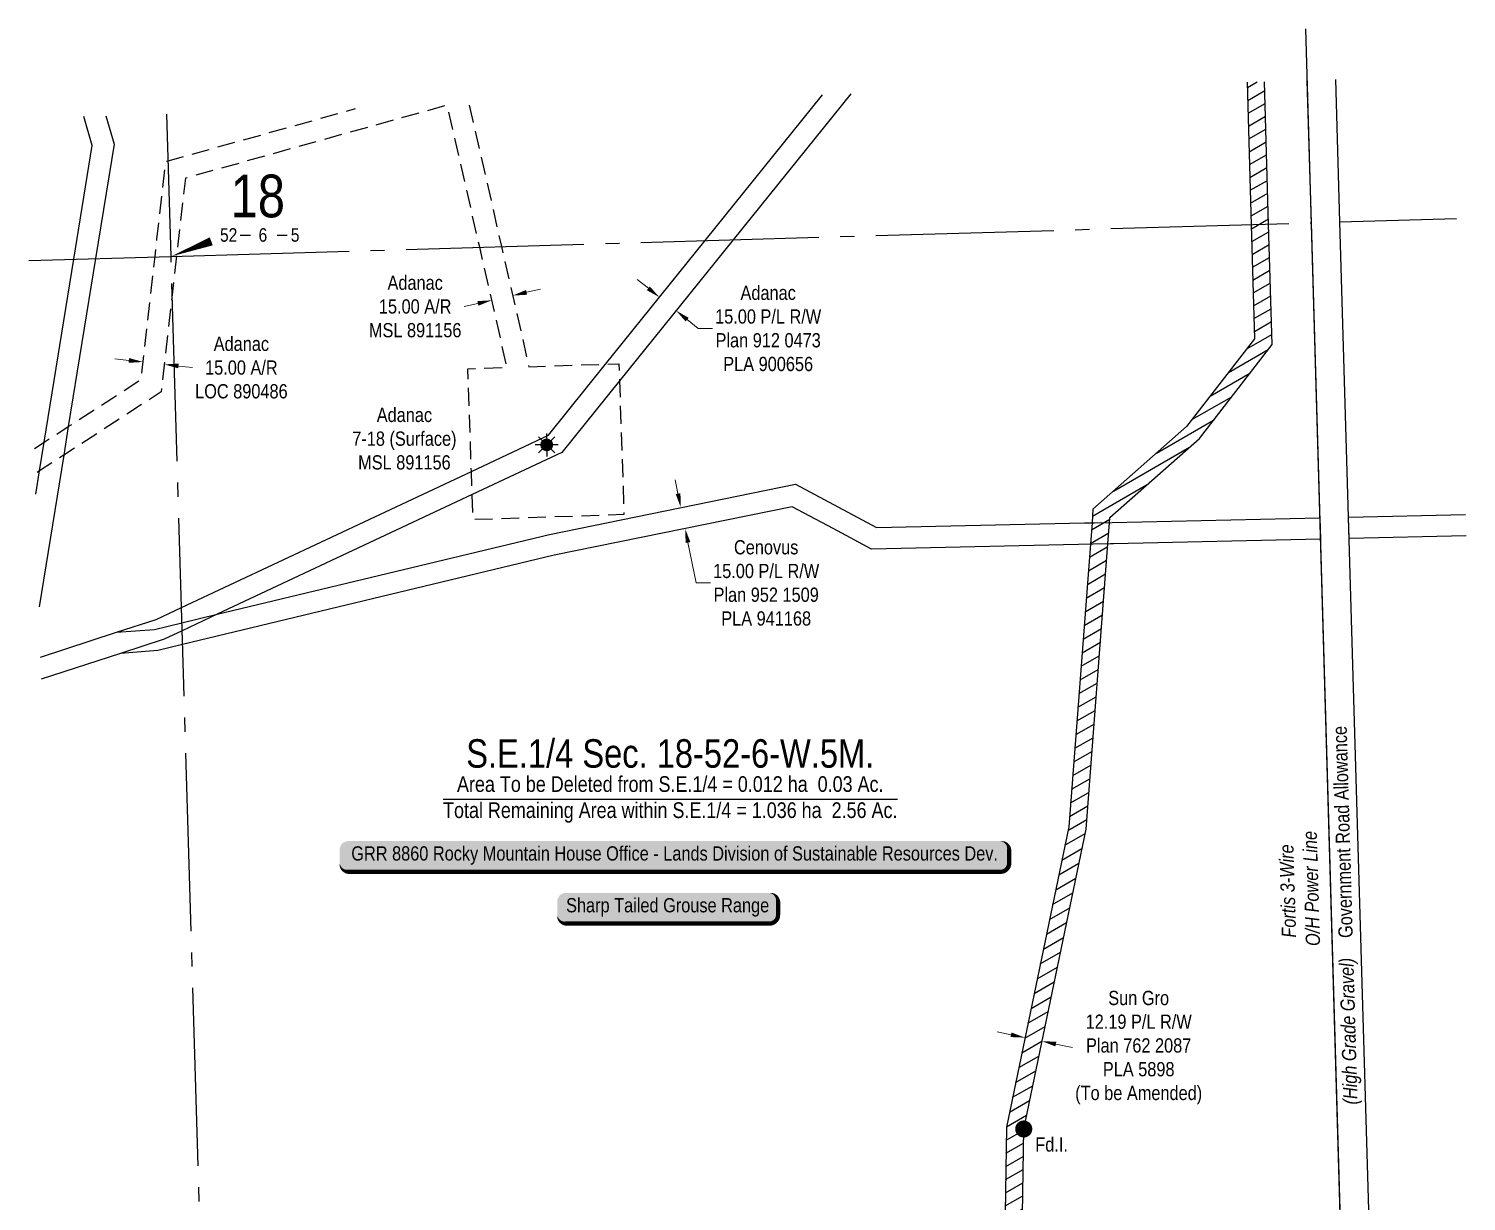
# Model space of a CAD drawing. Extents: x 634497 to 645094, y 5927121 to 5934638.
# Drawn here: x 640959 to 641968, y 5928276 to 5929100 of the extents above; entities that cross this region are included whole.
import ezdxf
from ezdxf.enums import TextEntityAlignment as Align

# ---------------------------------------------------------------- set-up
doc = ezdxf.new("R2010")
doc.units = 0
doc.header["$LTSCALE"] = 5
doc.header["$PDMODE"] = 34
doc.header["$PDSIZE"] = 0.03
doc.linetypes.add('foc-ACCESSROAD', pattern=[3.75, 2.5, -1.25])
doc.linetypes.add('foc-QUARTERLINE', pattern=[33, 25, -3, 2, -3])
doc.layers.get('Defpoints').update_dxf_attribs({"color": 9})
for name, color, linetype in [('10', 1, 'Continuous'), ('9', 3, 'Continuous'), ('AS-POWER', 104, 'foc-POWER'), ('AS-WILDLIFE-BLOCK', 131, 'Continuous'), ('C-RW', 13, 'Continuous'), ('C-SYMBOL', 7, 'Continuous'), ('F-AR', 190, 'foc-ACCESSROAD'), ('F-RW', 190, 'Continuous'), ('F-WS', 190, 'foc-ACCESSROAD'), ('F-WS-S', 190, 'Continuous'), ('L-AREAREQUIRED', 7, 'Continuous'), ('L-MON', 1, 'Continuous'), ('L-QSEC', 8, 'foc-QUARTERLINE'), ('L-ROAD-T', 7, 'Continuous'), ('L-SEC', 7, 'Continuous'), ('L-SECLBL', 7, 'Continuous'), ('P-PROPOSED-EXISTING-H', 59, 'Continuous')]:
    doc.layers.add(name, color=color, linetype=linetype)
for name, color, linetype, lineweight in [('C-RW-T', 13, 'Continuous', 9), ('F-AR-T', 190, 'Continuous', 9), ('F-RW-T', 190, 'Continuous', 9), ('T-TEXT', 48, 'Continuous', 18)]:
    doc.layers.add(name, color=color, linetype=linetype, lineweight=lineweight)
doc.styles.add('100L', font='ARIALN.TTF', dxfattribs={"height": 11})
doc.styles.add('175L', font='ARIALN.TTF', dxfattribs={"height": 20})
doc.styles.add('80', font='ARIALN.TTF', dxfattribs={"height": 10})
doc.styles.add('80CG', font='ARIALN.TTF', dxfattribs={"height": 10})
doc.styles.add('80L', font='ARIALN.TTF', dxfattribs={"height": 10})
doc.styles.add('80LS', font='ARIALNI.TTF', dxfattribs={"height": 10})
doc.styles.add('foc-LtypeFont', font='ARIALN.TTF', dxfattribs={"height": 7.35})
doc.styles.add('SIMPLEX', font='ARIALN.TTF')
doc.linetypes.add('foc-POWER', pattern='A,6,-1,["P",foc-LtypeFont,S=0.2,R=0,X=-0.625,Y=-0.75],-1.24,4', length=12.24)
doc.linetypes.add('foc-POWER-NOLINE', pattern='A,0,-4,["P",foc-LtypeFont,S=0.2,R=0,X=-0.625,Y=-0.75],-8.24', length=12.24)
doc.dimstyles.new('Compass 5 000', dxfattribs={"dimscale": 5, "dimtxt": 9, "dimasz": 2, "dimexe": 0.2, "dimexo": 0.0625, "dimgap": 0.5, "dimtad": 0, "dimtih": 1, "dimtoh": 1, "dimzin": 0, "dimdsep": 46, "dimtxsty": '80CG', "dimcen": 0.1, "dimse1": 1, "dimse2": 1, "dimclrd": 256, "dimclrt": 256, "dimaunit": 1, "dimadec": 4, "dimazin": 0, "dimtfac": 0.06, "dimtofl": 0, "dimtmove": 0, "dimatfit": 1, "dimfxl": 0.2, "dimtolj": 1, "dimtzin": 0, "dimlwd": -1, "dimarcsym": 0})

# ---------------------------------------------------------------- blocks, each defined once
blk = doc.blocks.new('fdia')
at = {"color": 255, "const_width": 1}
blk.add_lwpolyline([(-0.5, 0, 1), (0.5, 0, 1)], format="xyb", close=True, dxfattribs=at)
blk = doc.blocks.new('Fdiaa')
blk.add_blockref('fdia', (0, 0))
blk = doc.blocks.new('fdib')
at = {"color": 1, "const_width": 1.6}
blk.add_lwpolyline([(-0.4, 0, 1), (0.4, 0, 1)], format="xyb", close=True, dxfattribs=at)
at = {"color": 1}
blk.add_circle((0, 0), 0.8, dxfattribs=at)
blk = doc.blocks.new('Fdibb')
blk.add_blockref('fdib', (0, 0))
blk = doc.blocks.new('fdicc')
for name in ['Fdibb', 'Fdiaa']:
    blk.add_blockref(name, (0, 0))
blk = doc.blocks.new('FDI')
blk.add_blockref('fdicc', (0, 0))
blk = doc.blocks.new('L-SECLBL')
at = {"layer": '9', "color": 7}
for p, q in [((-5.1, -27.8), (-12.3, -27.8)), ((20.7, -27.8), (13.5, -27.8))]:
    blk.add_line(p, q, dxfattribs=at)
at = {"layer": '10', "color": 2, "style": 'SIMPLEX'}
blk.add_attdef('SEC', text='', height=30, dxfattribs=at).set_placement((0, 0), align=Align.MIDDLE)
at = {"layer": '10', "color": 5, "style": '80L'}
blk.add_attdef('TWP', text='', height=9.5, dxfattribs=at).set_placement((-14.4, -27.4), align=Align.MIDDLE_RIGHT)
blk.add_attdef('RGE', text='', height=9.5, dxfattribs=at).set_placement((3.6, -27.4), align=Align.MIDDLE_CENTER)
blk.add_attdef('MER', text='', height=9.5, dxfattribs=at).set_placement((23.2, -27.4), align=Align.MIDDLE_LEFT)
blk = doc.blocks.new('*U596')
h = blk.add_hatch(color=255)
edge = h.paths.add_edge_path()
edge.add_line((-229, -11.5), (229, -11.5))
edge.add_arc((229, -5.5), 6, 270, 360)
edge.add_line((235, -5.5), (235, 4))
edge.add_arc((229, 4), 6, 0, 90)
edge.add_line((229, 10), (-229, 10))
edge.add_arc((-229, 4), 6, 90, 180)
edge.add_line((-235, 4), (-235, -5.5))
edge.add_arc((-229, -5.5), 6, 180, 270)
at = {"color": 44, "flags": 128}
blk.add_lwpolyline([(-229, -11.5, 3, 3, 0), (229, -11.5, 3, 3, 0.414214), (235, -5.5, 3, 3, 0), (235, 4, 3, 0, 0.414214), (229, 10, 0, 0, 0), (-229, 10, 0, 0, 0.414214), (-235, 4, 0, 0, 0), (-235, -5.5, 0, 3, 0.414214)], format="xyseb", close=True, dxfattribs=at)
at = {"color": 44, "style": '80'}
blk.add_attdef('ENTER_TEXT_001', (-36, -5), '', height=10, dxfattribs=at)
blk = doc.blocks.new('*D597')
at = {"layer": 'Defpoints', "color": 0, "transparency": 16777216}
for p in [(641039.6, 5928873.3), (641054.5, 5928871.6), (641053.7, 5928864.2)]:
    blk.add_point(p, dxfattribs=at)
at = {"layer": 'F-AR-T', "transparency": 16777216}
for p, q in [((641028.8, 5928867), (641018.9, 5928868.1)), ((641063.6, 5928863), (641073.5, 5928861.9))]:
    blk.add_line(p, q, dxfattribs=at)
for points in [[(641029, 5928868.6), (641028.6, 5928865.3), (641038.8, 5928865.9)], [(641063.8, 5928864.7), (641063.4, 5928861.4), (641053.7, 5928864.2)]]:
    blk.add_solid(points, dxfattribs=at)
at = {"layer": 'F-AR-T', "transparency": 16777216, "insert": (641107.8, 5928861.9), "char_height": 10, "attachment_point": 5, "style": '80CG'}
blk.add_mtext('\\A1;Adanac\\P15.00 A/R\\PLOC 890486', dxfattribs=at)
blk = doc.blocks.new('*D598')
at = {"layer": 'Defpoints', "color": 0, "transparency": 16777216}
for p in [(641280.5, 5928922.6), (641295.2, 5928926), (641283.6, 5928909.2)]:
    blk.add_point(p, dxfattribs=at)
at = {"layer": 'F-AR-T', "transparency": 16777216}
for p, q in [((641308, 5928914.8), (641317.7, 5928917)), ((641273.9, 5928907), (641264.1, 5928904.8))]:
    blk.add_line(p, q, dxfattribs=at)
for points in [[(641273.5, 5928908.6), (641274.2, 5928905.4), (641283.6, 5928909.2)], [(641307.6, 5928916.4), (641308.4, 5928913.1), (641298.2, 5928912.5)]]:
    blk.add_solid(points, dxfattribs=at)
at = {"layer": 'F-AR-T', "transparency": 16777216, "insert": (641229.8, 5928904.8), "char_height": 10, "attachment_point": 5, "style": '80CG'}
blk.add_mtext('\\A1;Adanac\\P15.00 A/R\\PMSL 891156', dxfattribs=at)
blk = doc.blocks.new('*D599')
at = {"layer": 'Defpoints', "color": 0, "transparency": 16777216}
for p in [(641398.7, 5928908.1), (641410.4, 5928898.7), (641413, 5928901.9)]:
    blk.add_point(p, dxfattribs=at)
at = {"layer": 'F-RW-T', "transparency": 16777216}
for p, q in [((641393.5, 5928917.6), (641385.7, 5928923.9)), ((641420.8, 5928895.6), (641428.5, 5928889.4)), ((641428.5, 5928889.4), (641438.5, 5928889.4))]:
    blk.add_line(p, q, dxfattribs=at)
for points in [[(641394.5, 5928918.9), (641392.4, 5928916.3), (641401.3, 5928911.3)], [(641421.8, 5928896.9), (641419.7, 5928894.3), (641413, 5928901.9)]]:
    blk.add_solid(points, dxfattribs=at)
at = {"layer": 'F-RW-T', "transparency": 16777216, "insert": (641477.6, 5928889.4), "char_height": 10, "attachment_point": 5, "style": '80CG'}
blk.add_mtext('\\A1;Adanac\\P15.00 P/L R/W\\PPlan 912 0473\\PPLA 900656', dxfattribs=at)
blk = doc.blocks.new('*D600')
at = {"layer": 'Defpoints', "color": 0, "transparency": 16777216}
for p in [(641452.4, 5928771), (641455.4, 5928756.3), (641419.3, 5928748.9)]:
    blk.add_point(p, dxfattribs=at)
at = {"layer": 'F-RW-T', "transparency": 16777216}
for p, q in [((641414.3, 5928773.4), (641412.3, 5928783.2)), ((641421.3, 5928739.1), (641427.1, 5928710.7)), ((641427.1, 5928710.7), (641437.1, 5928710.7))]:
    blk.add_line(p, q, dxfattribs=at)
for points in [[(641416, 5928773.7), (641412.7, 5928773.1), (641416.3, 5928763.6)], [(641423, 5928739.4), (641419.7, 5928738.8), (641419.3, 5928748.9)]]:
    blk.add_solid(points, dxfattribs=at)
at = {"layer": 'F-RW-T', "transparency": 16777216, "insert": (641476.2, 5928710.7), "char_height": 10, "attachment_point": 5, "style": '80CG'}
blk.add_mtext('\\A1;Cenovus\\P15.00 P/L R/W\\PPlan 952 1509\\PPLA 941168', dxfattribs=at)
blk = doc.blocks.new('*D604')
at = {"layer": 'C-RW-T', "transparency": 16777216}
for p, q in [((641648.1, 5928393.4), (641638.3, 5928395.4)), ((641679.6, 5928386.9), (641691.3, 5928384.4))]:
    blk.add_line(p, q, dxfattribs=at)
for points in [[(641648.4, 5928395), (641647.7, 5928391.8), (641657.9, 5928391.4)], [(641679.9, 5928388.5), (641679.2, 5928385.2), (641669.8, 5928388.9)]]:
    blk.add_solid(points, dxfattribs=at)
at = {"layer": 'Defpoints', "color": 0, "transparency": 16777216}
for p in [(641657, 5928387.3), (641669, 5928384.8), (641669.8, 5928388.9)]:
    blk.add_point(p, dxfattribs=at)
at = {"layer": 'C-RW-T', "transparency": 16777216, "insert": (641737.7, 5928384.4), "char_height": 10, "attachment_point": 5, "style": '80CG'}
blk.add_mtext('\\A1;Sun Gro\\P12.19 P/L R/W\\PPlan 762 2087\\PPLA 5898\\P(To be Amended)', dxfattribs=at)
blk = doc.blocks.new('*U612')
h = blk.add_hatch(color=255)
edge = h.paths.add_edge_path()
edge.add_line((-71.5, -11.5), (71.5, -11.5))
edge.add_arc((71.5, -5.5), 6, 270, 360)
edge.add_line((77.5, -5.5), (77.5, 4))
edge.add_arc((71.5, 4), 6, 0, 90)
edge.add_line((71.5, 10), (-71.5, 10))
edge.add_arc((-71.5, 4), 6, 90, 180)
edge.add_line((-77.5, 4), (-77.5, -5.5))
edge.add_arc((-71.5, -5.5), 6, 180, 270)
at = {"color": 131, "flags": 128}
blk.add_lwpolyline([(-71.5, -11.5, 3, 3, 0), (71.5, -11.5, 3, 3, 0.414214), (77.5, -5.5, 3, 3, 0), (77.5, 4, 3, 0, 0.414214), (71.5, 10, 0, 0, 0), (-71.5, 10, 0, 0, 0.414214), (-77.5, 4, 0, 0, 0), (-77.5, -5.5, 0, 3, 0.414214)], format="xyseb", close=True, dxfattribs=at)
at = {"color": 131, "style": '80'}
blk.add_attdef('ENTER_TEXT_001', (-36, -5), '', height=10, dxfattribs=at)
blk = doc.blocks.new('GAS')
h = blk.add_hatch(color=255)
h.dxf.hatch_style = 1
edge = h.paths.add_edge_path()
edge.add_arc((0, 0), 0.9, 0, 360)
for p, q in [((-0.81, 0), (-1.62, 0)), ((-0.57, 0.57), (-1.14, 1.14)), ((0, 0.81), (0, 1.62)), ((0.57, 0.57), (1.14, 1.14)), ((1.62, 0), (0.81, 0)), ((-0.57, -0.57), (-1.14, -1.14)), ((0, -0.81), (0, -1.62)), ((1.14, -1.14), (0.57, -0.57))]:
    blk.add_line(p, q)
blk.add_circle((0, 0), 0.8)

msp = doc.modelspace()

# ---------------------------------------------------------------- hatches: boundary and pattern name
at = {"layer": 'P-PROPOSED-EXISTING-H', "transparency": 33554687}
h = msp.add_hatch(dxfattribs=at)
h.set_pattern_fill('ANSI31', color=256, scale=2.499304, angle=345)
h.set_pattern_definition([(30, (178.636, 1650.568), (-3.967645418, 6.87216345), [])])
h.paths.add_polyline_path([(641826.028, 5929062.699), (641813.867, 5929062.339), (641816.733, 5928962.233), (641819.047, 5928882.128), (641771.363, 5928820.521), (641705.523, 5928762.44), (641704.981, 5928752.92), (641703.834, 5928737.892), (641688.626, 5928539.527), (641644.826, 5928328.589), (641642.328, 5928162.554), (641654.521, 5928162.907), (641656.994, 5928327.231), (641700.719, 5928537.814), (641716.078, 5928738.152), (641717.227, 5928753.177), (641717.501, 5928756.769), (641780.302, 5928812.156), (641831.358, 5928878.116), (641828.918, 5928962.571)])

# ---------------------------------------------------------------- linework, layer by layer
at = {"layer": 'AS-POWER', "linetype": 'foc-POWER-NOLINE', "flags": 128}
msp.add_lwpolyline([(641896.053, 5927696.826), (641883.165, 5928129.514), (641854.941, 5929099.89)], dxfattribs=at)
at = {"layer": 'C-RW', "flags": 128}
msp.add_lwpolyline([(641813.867, 5929062.339), (641816.733, 5928962.233), (641819.047, 5928882.128), (641771.363, 5928820.521), (641705.523, 5928762.44), (641704.981, 5928752.92), (641703.834, 5928737.892), (641688.626, 5928539.527), (641644.826, 5928328.589), (641642.328, 5928162.554), (641654.521, 5928162.907), (641656.994, 5928327.231), (641700.719, 5928537.814), (641716.078, 5928738.152), (641717.227, 5928753.177), (641717.501, 5928756.769), (641780.302, 5928812.156), (641831.358, 5928878.116), (641828.918, 5928962.571), (641826.028, 5929062.699)], dxfattribs=at)
at = {"layer": 'F-AR', "flags": 128}
for points in [[(640962.481, 5928805.017), (640969.326, 5928809.454), (640986.317, 5928820.465), (641037.364, 5928853.546), (641047.171, 5928939.86), (641048.561, 5928952.089), (641054.763, 5929006.67), (641056.448, 5929007.14), (641187.94, 5929043.827)], [(641250.414, 5929045.675), (641068.535, 5928994.93), (641062.328, 5928940.305), (641059.238, 5928913.107), (641051.476, 5928844.807), (640983.076, 5928800.478), (640966.088, 5928789.469), (640963.005, 5928787.471)]]:
    msp.add_lwpolyline(points, dxfattribs=at)
at = {"layer": 'F-RW'}
for points in [[(640966.855, 5928658.684), (641020.141, 5928676.021), (641048.034, 5928685.095), (641065.755, 5928693.425), (641269.232, 5928789.042), (641323.289, 5928814.444), (641363.474, 5928864.361), (641433.359, 5928951.165), (641515.752, 5929053.523)], [(641535.523, 5929054.107), (641453.075, 5928951.742), (641373.233, 5928852.57), (641332.798, 5928802.342), (641269.778, 5928772.729), (641090.893, 5928688.671), (641066.24, 5928677.085), (641053.641, 5928671.166), (641022.991, 5928661.185), (640967.322, 5928643.072)], [(641012.655, 5929038.643), (641018.486, 5929018.831), (641005.481, 5928938.635), (640986.317, 5928820.465), (640983.076, 5928800.478), (640965.801, 5928693.946)], [(640963.435, 5928773.099), (640966.088, 5928789.469), (640969.326, 5928809.454), (640990.19, 5928938.185), (641003.138, 5929017.87), (640997.159, 5929038.185)], [(640966.855, 5928658.684), (641020.141, 5928676.021), (641046.721, 5928678.044), (641066.074, 5928682.7), (641090.893, 5928688.671), (641324.2, 5928744.803), (641496.769, 5928780.012), (641553.541, 5928749.563), (641699.753, 5928752.798), (641706.769, 5928752.955), (641719.014, 5928753.232), (641864.926, 5928756.526), (641865.362, 5928741.536), (641720.08, 5928738.256), (641717.891, 5928738.206), (641705.647, 5928737.925), (641550.079, 5928734.368), (641523.186, 5928748.866), (641494.447, 5928764.233), (641327.479, 5928730.171), (641066.528, 5928667.372), (641049.066, 5928663.169), (641022.991, 5928661.185), (640967.322, 5928643.072)], [(641967.65, 5928743.837), (641885.472, 5928741.977), (641885.036, 5928756.966), (641967.186, 5928758.825)]]:
    msp.add_lwpolyline(points, dxfattribs=at)
at = {"layer": 'F-WS', "flags": 128}
msp.add_lwpolyline([(641267.796, 5929046.189), (641290.393, 5928946.977), (641309.623, 5928862.56), (641363.474, 5928864.361), (641372.828, 5928864.675), (641373.233, 5928852.57), (641376.375, 5928758.665), (641270.367, 5928755.118), (641269.778, 5928772.729), (641269.232, 5928789.042), (641266.82, 5928861.128), (641294.346, 5928862.048), (641275.102, 5928946.529), (641252.505, 5929045.737)], dxfattribs=at)
at = {"layer": 'L-QSEC'}
for p, q in [((641058.441, 5928939.982), (641055.476, 5929039.91)), ((641058.441, 5928939.982), (641858.903, 5928963.655)), ((641879.009, 5928964.228), (641960.76, 5928966.528)), ((640958.535, 5928937.027), (641058.441, 5928939.982)), ((641082.28, 5928136.416), (641058.441, 5928939.982))]:
    msp.add_line(p, q, dxfattribs=at)
at = {"layer": 'L-SEC'}
for p, q in [((641858.903, 5928963.655), (641855.997, 5929063.585)), ((641858.903, 5928963.655), (641855.997, 5929063.585)), ((641879.009, 5928964.228), (641876.19, 5929064.183)), ((641882.284, 5928159.553), (641858.903, 5928963.655)), ((641902.39, 5928160.134), (641879.009, 5928964.228))]:
    msp.add_line(p, q, dxfattribs=at)
at = {"layer": 'L-SECLBL', "flags": 128}
msp.add_lwpolyline([(641058.441, 5928939.982, 0, 5.998, 0), (641086.665, 5928950.596, 0, 0, 0)], format="xyseb", dxfattribs=at)

# ---------------------------------------------------------------- block references
at = {"layer": 'AS-WILDLIFE-BLOCK'}
ref = msp.add_blockref('*U612', (641407.05, 5928482.999), dxfattribs=dict(at, xscale=0.99972168, yscale=0.99972168, zscale=0.99972168))
ref.add_attrib('ENTER_TEXT_001', 'Sharp Tailed Grouse Range', (641335.736, 5928479.382), dxfattribs={"layer": '0', "color": 131, "height": 9.99722, "style": '80'})
at = {"layer": 'C-SYMBOL', "color": 3}
ref = msp.add_blockref('*U596', (641411.784, 5928519.374), dxfattribs=at)
ref.add_attrib('ENTER_TEXT_001', 'GRR 8860 Rocky Mountain House Office - Lands Division of Sustainable Resources Dev.', (641184.946, 5928515.755), dxfattribs={"layer": '0', "color": 44, "height": 10, "style": '80'})
at = {"layer": 'F-WS-S', "xscale": 4.998608400000002, "yscale": 4.998608400000002, "zscale": 4.998608400000002}
msp.add_blockref('GAS', (641322.131, 5928807.662), dxfattribs=at)
at = {"layer": 'L-MON', "xscale": 5.000000000000007, "yscale": 5.000000000000007, "zscale": 5.000000000000007}
msp.add_blockref('FDI', (641656.994, 5928327.231), dxfattribs=at)
at = {"layer": 'L-SECLBL', "xscale": 0.99972168, "yscale": 0.99972168, "zscale": 0.99972168}
msp.add_blockref('L-SECLBL', (641119.312, 5928982.474), dxfattribs=at).add_auto_attribs({'SEC': '18', 'TWP': '52', 'RGE': '6', 'MER': '5'})

# ---------------------------------------------------------------- texts
at = {"layer": 'AS-POWER', "insert": (641838.532, 5928451.849), "char_height": 9.99669, "attachment_point": 1, "rotation": 91.706111, "style": '80L'}
msp.add_mtext_dynamic_manual_height_columns('\\pi9.5837;{\\fArial Narrow|b0|i1|c0|p34;Fortis 3-Wire\\P\\pi0.064331; O/H Power Line}', width=83.85946, gutter_width=50.013, heights=[0], dxfattribs=at)
at = {"layer": 'C-SYMBOL', "color": 3, "style": '175L'}
msp.add_text('S.E.1/4 Sec. 18-52-6-W.5M.', height=19.99443, dxfattribs=at).set_placement((641408.87, 5928574.959), align=Align.BOTTOM_CENTER)
at = {"layer": 'F-AR-T', "insert": (641222.245, 5928811.96), "char_height": 9.99722, "attachment_point": 5, "style": '80CG'}
msp.add_mtext('\\A1;Adanac\\P7-18 (Surface)\\PMSL 891156', dxfattribs=at)
at = {"layer": 'L-AREAREQUIRED', "color": 5, "insert": (641408.87, 5928574.959), "char_height": 10.99786, "width": 322.25124, "attachment_point": 2, "style": '100L'}
msp.add_mtext('{\\C160;Area To be Deleted from S.E.1/4 = 0.012 ha  0.03 Ac.\\C240;\\P\\O\\C5;Total Remaining Area within S.E.1/4 = 1.036 ha  2.56 Ac.}', dxfattribs=at)
at = {"layer": 'L-MON', "insert": (641664.057, 5928321.341), "char_height": 10, "attachment_point": 1, "style": '80L'}
msp.add_mtext_dynamic_manual_height_columns('\\pi1.0618;Fd.I.', width=22.04407, gutter_width=50, heights=[0], dxfattribs=at)
at = {"layer": 'L-ROAD-T', "style": '80L'}
msp.add_text('Government Road Allowance', height=9.99722, rotation=91.66557, dxfattribs=at).set_placement((641880.856, 5928535.8), align=Align.MIDDLE_CENTER)
at = {"layer": 'T-TEXT', "style": '80LS'}
msp.add_text('(High Grade Gravel)', height=9.99722, rotation=91.66557, dxfattribs=at).set_placement((641884.924, 5928395.898), align=Align.MIDDLE_CENTER)

# ---------------------------------------------------------------- dimensions: what is measured, and where the dimension line sits
at = {"layer": 'C-RW-T'}
dim = msp.add_linear_dim(base=(641669.797, 5928388.892), p1=(641657.018, 5928387.303), p2=(641668.953, 5928384.825), angle=348.269782, text='Sun Gro\\P12.19 P/L R/W\\PPlan 762 2087\\PPLA 5898\\P(To be Amended)', dimstyle='Compass 5 000', dxfattribs=at)
dim.commit()
dim.dimension.update_dxf_attribs({"geometry": '*D604', "text_midpoint": (641737.7, 5928384.423), "dimtype": 161})
at = {"layer": 'F-AR-T'}
dim = msp.add_linear_dim(base=(641283.605, 5928909.199), p1=(641295.18, 5928925.961), p2=(641280.546, 5928922.627), angle=192.83239, text='Adanac\\P15.00 A/R\\PMSL 891156', dimstyle='Compass 5 000', dxfattribs=at)
dim.commit()
dim.dimension.update_dxf_attribs({"geometry": '*D598', "text_midpoint": (641229.821, 5928904.757), "dimtype": 161})
dim = msp.add_aligned_dim(p1=(641039.611, 5928873.324), p2=(641054.524, 5928871.63), distance=-7.513, text='Adanac\\P15.00 A/R\\PLOC 890486', dimstyle='Compass 5 000', dxfattribs=at)
dim.commit()
dim.dimension.update_dxf_attribs({"geometry": '*D597', "text_midpoint": (641107.849, 5928861.906)})
at = {"layer": 'F-RW-T'}
dim = msp.add_aligned_dim(p1=(641398.678, 5928908.088), p2=(641410.358, 5928898.684), distance=4.151, text='Adanac\\P15.00 P/L R/W\\PPlan 912 0473\\PPLA 900656', dimstyle='Compass 5 000', dxfattribs=at)
dim.commit()
dim.dimension.update_dxf_attribs({"geometry": '*D599', "text_midpoint": (641477.626, 5928889.375)})
dim = msp.add_linear_dim(base=(641419.342, 5928748.911), p1=(641452.354, 5928770.95), p2=(641455.352, 5928756.258), angle=281.530502, text='Cenovus\\P15.00 P/L R/W\\PPlan 952 1509\\PPLA 941168', dimstyle='Compass 5 000', dxfattribs=at)
dim.commit()
dim.dimension.update_dxf_attribs({"geometry": '*D600', "text_midpoint": (641476.216, 5928710.735), "dimtype": 161})

doc.saveas('drawing.dxf')
